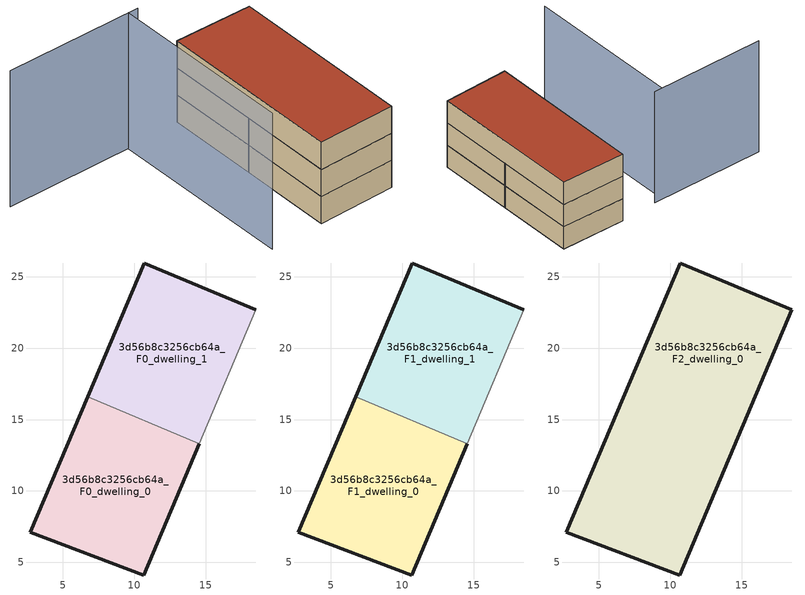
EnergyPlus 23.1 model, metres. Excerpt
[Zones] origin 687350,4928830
3d56b8c3256cb64a_F0_dwelling_0
 floor ground (EU_floor_Construction): 10.65,4.12 14.54,13.31 6.75,16.61 2.72,7.11 z0
 wall outside (EU_wall_Construction): 14.54,13.31 10.65,4.12 2.72,7.11 6.75,16.61 z0:3
 wall to 3d56b8c3256cb64a_F0_dwelling_1 (EU_wall_Construction): 6.75,16.61 14.54,13.31 z0:3
3d56b8c3256cb64a_F0_dwelling_1
 floor ground (EU_floor_Construction): 14.54,13.31 18.49,22.68 10.71,25.97 6.75,16.61 z0
 wall outside (EU_wall_Construction): 6.75,16.61 10.71,25.97 18.49,22.68 z0:3
 wall adiabatic (EU_wall_Construction): 18.49,22.68 14.54,13.31 z0:3
3d56b8c3256cb64a_F1_dwelling_0
 floor to 3d56b8c3256cb64a_F0_dwelling_0 (EU_floor_Construction): 10.65,4.12 14.54,13.31 6.75,16.61 2.72,7.11 z3
 wall outside (EU_wall_Construction): 14.54,13.31 10.65,4.12 2.72,7.11 6.75,16.61 z3:6
 wall to 3d56b8c3256cb64a_F1_dwelling_1 (EU_wall_Construction): 6.75,16.61 14.54,13.31 z3:6
3d56b8c3256cb64a_F1_dwelling_1
 floor to 3d56b8c3256cb64a_F0_dwelling_1 (EU_floor_Construction): 14.54,13.31 18.49,22.68 10.71,25.97 6.75,16.61 z3
 wall outside (EU_wall_Construction): 6.75,16.61 10.71,25.97 18.49,22.68 z3:6
 wall adiabatic (EU_wall_Construction): 18.49,22.68 14.54,13.31 z3:6
3d56b8c3256cb64a_F2_dwelling_0
 floor to 3d56b8c3256cb64a_F1_dwelling_0 (EU_floor_Construction): 10.65,4.12 14.54,13.31 6.75,16.61 2.72,7.11 z6
 floor to 3d56b8c3256cb64a_F1_dwelling_1 (EU_floor_Construction): 14.54,13.31 18.49,22.68 10.71,25.97 6.75,16.61 z6
 wall outside (EU_wall_Construction): 10.65,4.12 2.72,7.11 10.71,25.97 18.49,22.68 10.65,4.12 z6:9
 roof outside (EU_roof_Construction): 18.49,22.68 10.65,4.12 2.72,7.11 10.71,25.97 z9
shading: 5.04,27.92 -2.79,9.24 / 6.06,27.52 -7.87,33.17 z0:15
[Building]
EU S2 Campaign: North Axis=0; Terrain=City; Solar Distribution=FullExterior
[Site:Location]
Bologna: Latitude=44.5; Longitude=11.25; Time Zone=1; Elevation=37
[SizingPeriod:WeatherFileDays]
AnnualSizingPeriod: Begin Month=1; Begin Day of Month=1; End Month=12; End Day of Month=31; Day of Week for Start Day=Monday; Use Weather File Daylight Saving Period=No; Use Weather File Rain and Snow Indicators=No
[MATERIAL]
EU_InternalMass_Material: Roughness=MediumRough; Thickness=0.1; Conductivity=1; Density=1800; Specific Heat=900; Thermal Absorptance=0.9; Solar Absorptance=0.7; Visible Absorptance=0.7
[MATERIAL:NOMASS] Roughness=MediumRough; Thermal Absorptance=0.9; Solar Absorptance=0.7; Visible Absorptance=0.7
Name | Thermal Resistance
EU_wall_NoMass | 0.937881
EU_roof_NoMass | 0.548572
EU_floor_NoMass | 0.71348
[CONSTRUCTION]
EU_wall_Construction: EU_wall_NoMass
EU_roof_Construction: EU_roof_NoMass
EU_floor_Construction: EU_floor_NoMass
EU_InternalMass_Construction: EU_InternalMass_Material
[ZONE] Type=1; Multiplier=1; Ceiling Height=autocalculate; Floor Area=autocalculate; Part of Total Floor Area=Yes
Name | Volume
3d56b8c3256cb64a_F0_dwelling_0; 3d56b8c3256cb64a_F1_dwelling_0 | 257.729
3d56b8c3256cb64a_F2_dwelling_0 | 515.461
3d56b8c3256cb64a_F0_dwelling_1; 3d56b8c3256cb64a_F1_dwelling_1 | 257.735
[INTERNALMASS] Construction=EU_InternalMass_Construction
Name | Zone or ZoneList | Surface Area
3d56b8c3256cb64a_F0_dwelling_0_EU_InternalMass | 3d56b8c3256cb64a_F0_dwelling_0 | 85.9097
3d56b8c3256cb64a_F0_dwelling_1_EU_InternalMass | 3d56b8c3256cb64a_F0_dwelling_1 | 85.9117
3d56b8c3256cb64a_F1_dwelling_0_EU_InternalMass | 3d56b8c3256cb64a_F1_dwelling_0 | 85.9097
3d56b8c3256cb64a_F1_dwelling_1_EU_InternalMass | 3d56b8c3256cb64a_F1_dwelling_1 | 85.9117
3d56b8c3256cb64a_F2_dwelling_0_EU_InternalMass | 3d56b8c3256cb64a_F2_dwelling_0 | 171.82
[OTHEREQUIPMENT] Fuel Type=Electricity; Design Level Calculation Method=Watts/Area; Power per Zone Floor Area=1; Fraction Latent=0; Fraction Radiant=0; Fraction Lost=0; Carbon Dioxide Generation Rate=0; EndUse Subcategory=EU_Step8_InternalGains
Name | Zone or ZoneList or Space or SpaceList | Schedule
EU_Step8_InternalGain_3d56b8c3256cb64a_F0_dwelling_0_f000 | 3d56b8c3256cb64a_F0_dwelling_0 | EU_Step8_GainSchedule_3d56b8c3256cb64a_F0_dwelling_0_f000
EU_Step8_InternalGain_3d56b8c3256cb64a_F0_dwelling_1_f000 | 3d56b8c3256cb64a_F0_dwelling_1 | EU_Step8_GainSchedule_3d56b8c3256cb64a_F0_dwelling_1_f000
EU_Step8_InternalGain_3d56b8c3256cb64a_F1_dwelling_0_f000 | 3d56b8c3256cb64a_F1_dwelling_0 | EU_Step8_GainSchedule_3d56b8c3256cb64a_F1_dwelling_0_f000
EU_Step8_InternalGain_3d56b8c3256cb64a_F1_dwelling_1_f000 | 3d56b8c3256cb64a_F1_dwelling_1 | EU_Step8_GainSchedule_3d56b8c3256cb64a_F1_dwelling_1_f000
EU_Step8_InternalGain_3d56b8c3256cb64a_F2_dwelling_0_f000 | 3d56b8c3256cb64a_F2_dwelling_0 | EU_Step8_GainSchedule_3d56b8c3256cb64a_F2_dwelling_0_f000
[ZONEVENTILATION:DESIGNFLOWRATE] Schedule=EU_AlwaysOn; Design Flow Rate Calculation Method=AirChanges/Hour; Air Changes per Hour=0.687892; Ventilation Type=Natural; Fan Pressure Rise=0; Fan Total Efficiency=1; Constant Term Coefficient=1; Temperature Term Coefficient=0; Velocity Term Coefficient=0; Velocity Squared Term Coefficient=0; Minimum Indoor Temperature=-100; Maximum Indoor Temperature=100; Delta Temperature=-100; Minimum Outdoor Temperature=-100; Maximum Outdoor Temperature=100; Maximum Wind Speed=40
Name | Zone or ZoneList or Space or SpaceList
EU_ConstantAir_3d56b8c3256cb64a_F0_dwelling_0 | 3d56b8c3256cb64a_F0_dwelling_0
EU_ConstantAir_3d56b8c3256cb64a_F0_dwelling_1 | 3d56b8c3256cb64a_F0_dwelling_1
EU_ConstantAir_3d56b8c3256cb64a_F1_dwelling_0 | 3d56b8c3256cb64a_F1_dwelling_0
EU_ConstantAir_3d56b8c3256cb64a_F1_dwelling_1 | 3d56b8c3256cb64a_F1_dwelling_1
EU_ConstantAir_3d56b8c3256cb64a_F2_dwelling_0 | 3d56b8c3256cb64a_F2_dwelling_0
[HVACTEMPLATE:THERMOSTAT] Constant Heating Setpoint=20; Constant Cooling Setpoint=50
EU_HeatOnly_3d56b8c3256cb64a_F0_dwelling_0; EU_HeatOnly_3d56b8c3256cb64a_F0_dwelling_1; EU_HeatOnly_3d56b8c3256cb64a_F1_dwelling_0; EU_HeatOnly_3d56b8c3256cb64a_F1_dwelling_1; EU_HeatOnly_3d56b8c3256cb64a_F2_dwelling_0
[HVACTEMPLATE:ZONE:IDEALLOADSAIRSYSTEM] System Availability Schedule=EU_AlwaysOn; Maximum Heating Supply Air Temperature=50; Minimum Cooling Supply Air Temperature=13; Maximum Heating Supply Air Humidity Ratio=0.0156; Minimum Cooling Supply Air Humidity Ratio=0.0077; Heating Limit=NoLimit; Cooling Limit=NoLimit; Heating Availability Schedule=EU_AlwaysOn; Cooling Availability Schedule=EU_CoolingOff; Dehumidification Control Type=ConstantSensibleHeatRatio; Cooling Sensible Heat Ratio=0.7; Dehumidification Setpoint=60; Humidification Control Type=None; Humidification Setpoint=30; Outdoor Air Method=None; Outdoor Air Flow Rate per Person=0.00944; Outdoor Air Flow Rate per Zone Floor Area=0; Outdoor Air Flow Rate per Zone=0; Demand Controlled Ventilation Type=None; Outdoor Air Economizer Type=NoEconomizer; Heat Recovery Type=None; Sensible Heat Recovery Effectiveness=0.7; Latent Heat Recovery Effectiveness=0.65
Name | Template Thermostat
3d56b8c3256cb64a_F0_dwelling_0 | EU_HeatOnly_3d56b8c3256cb64a_F0_dwelling_0
3d56b8c3256cb64a_F0_dwelling_1 | EU_HeatOnly_3d56b8c3256cb64a_F0_dwelling_1
3d56b8c3256cb64a_F1_dwelling_0 | EU_HeatOnly_3d56b8c3256cb64a_F1_dwelling_0
3d56b8c3256cb64a_F1_dwelling_1 | EU_HeatOnly_3d56b8c3256cb64a_F1_dwelling_1
3d56b8c3256cb64a_F2_dwelling_0 | EU_HeatOnly_3d56b8c3256cb64a_F2_dwelling_0
[SIZING:ZONE] Zone Cooling Design Supply Air Temperature Input Method=SupplyAirTemperature; Zone Cooling Design Supply Air Temperature=13; Zone Heating Design Supply Air Temperature Input Method=SupplyAirTemperature; Zone Heating Design Supply Air Temperature=50; Zone Cooling Design Supply Air Humidity Ratio=0.008; Zone Heating Design Supply Air Humidity Ratio=0.008; Cooling Design Air Flow Method=DesignDay; Cooling Design Air Flow Rate=0; Cooling Minimum Air Flow per Zone Floor Area=0.000762; Cooling Minimum Air Flow=0; Cooling Minimum Air Flow Fraction=0.2; Heating Design Air Flow Method=DesignDay; Heating Design Air Flow Rate=0; Heating Maximum Air Flow per Zone Floor Area=0.002032; Heating Maximum Air Flow=0.141576; Heating Maximum Air Flow Fraction=0.3; Account for Dedicated Outdoor Air System=No; Dedicated Outdoor Air System Control Strategy=NeutralSupplyAir; Dedicated Outdoor Air Low Setpoint Temperature for Design=autosize; Dedicated Outdoor Air High Setpoint Temperature for Design=autosize; Zone Load Sizing Method=Sensible Load Only No Latent Load; Zone Latent Cooling Design Supply Air Humidity Ratio Input Method=HumidityRatioDifference; Zone Cooling Design Supply Air Humidity Ratio Difference=0.005; Zone Latent Heating Design Supply Air Humidity Ratio Input Method=HumidityRatioDifference; Zone Humidification Design Supply Air Humidity Ratio Difference=0.005
3d56b8c3256cb64a_F0_dwelling_0; 3d56b8c3256cb64a_F0_dwelling_1; 3d56b8c3256cb64a_F1_dwelling_0; 3d56b8c3256cb64a_F1_dwelling_1; 3d56b8c3256cb64a_F2_dwelling_0
[SCHEDULE:CONSTANT]
Name | Hourly Value
EU_AlwaysOn | 1
EU_CoolingOff | 0
[SCHEDULE:FILE] Column Number=1; Rows to Skip at Top=0; Number of Hours of Data=8760; Column Separator=Comma; Interpolate to Timestep=No; Minutes per Item=60; Adjust Schedule for Daylight Savings=Yes
Name | File
EU_Step8_GainSchedule_3d56b8c3256cb64a_F0_dwelling_0_f000 | ../../schedules/3d56b8c3256cb64a/3d56b8c3256cb64a_F0_dwelling_0_f000_gain.csv
EU_Step8_GainSchedule_3d56b8c3256cb64a_F0_dwelling_1_f000 | ../../schedules/3d56b8c3256cb64a/3d56b8c3256cb64a_F0_dwelling_1_f000_gain.csv
EU_Step8_GainSchedule_3d56b8c3256cb64a_F1_dwelling_0_f000 | ../../schedules/3d56b8c3256cb64a/3d56b8c3256cb64a_F1_dwelling_0_f000_gain.csv
EU_Step8_GainSchedule_3d56b8c3256cb64a_F1_dwelling_1_f000 | ../../schedules/3d56b8c3256cb64a/3d56b8c3256cb64a_F1_dwelling_1_f000_gain.csv
EU_Step8_GainSchedule_3d56b8c3256cb64a_F2_dwelling_0_f000 | ../../schedules/3d56b8c3256cb64a/3d56b8c3256cb64a_F2_dwelling_0_f000_gain.csv
